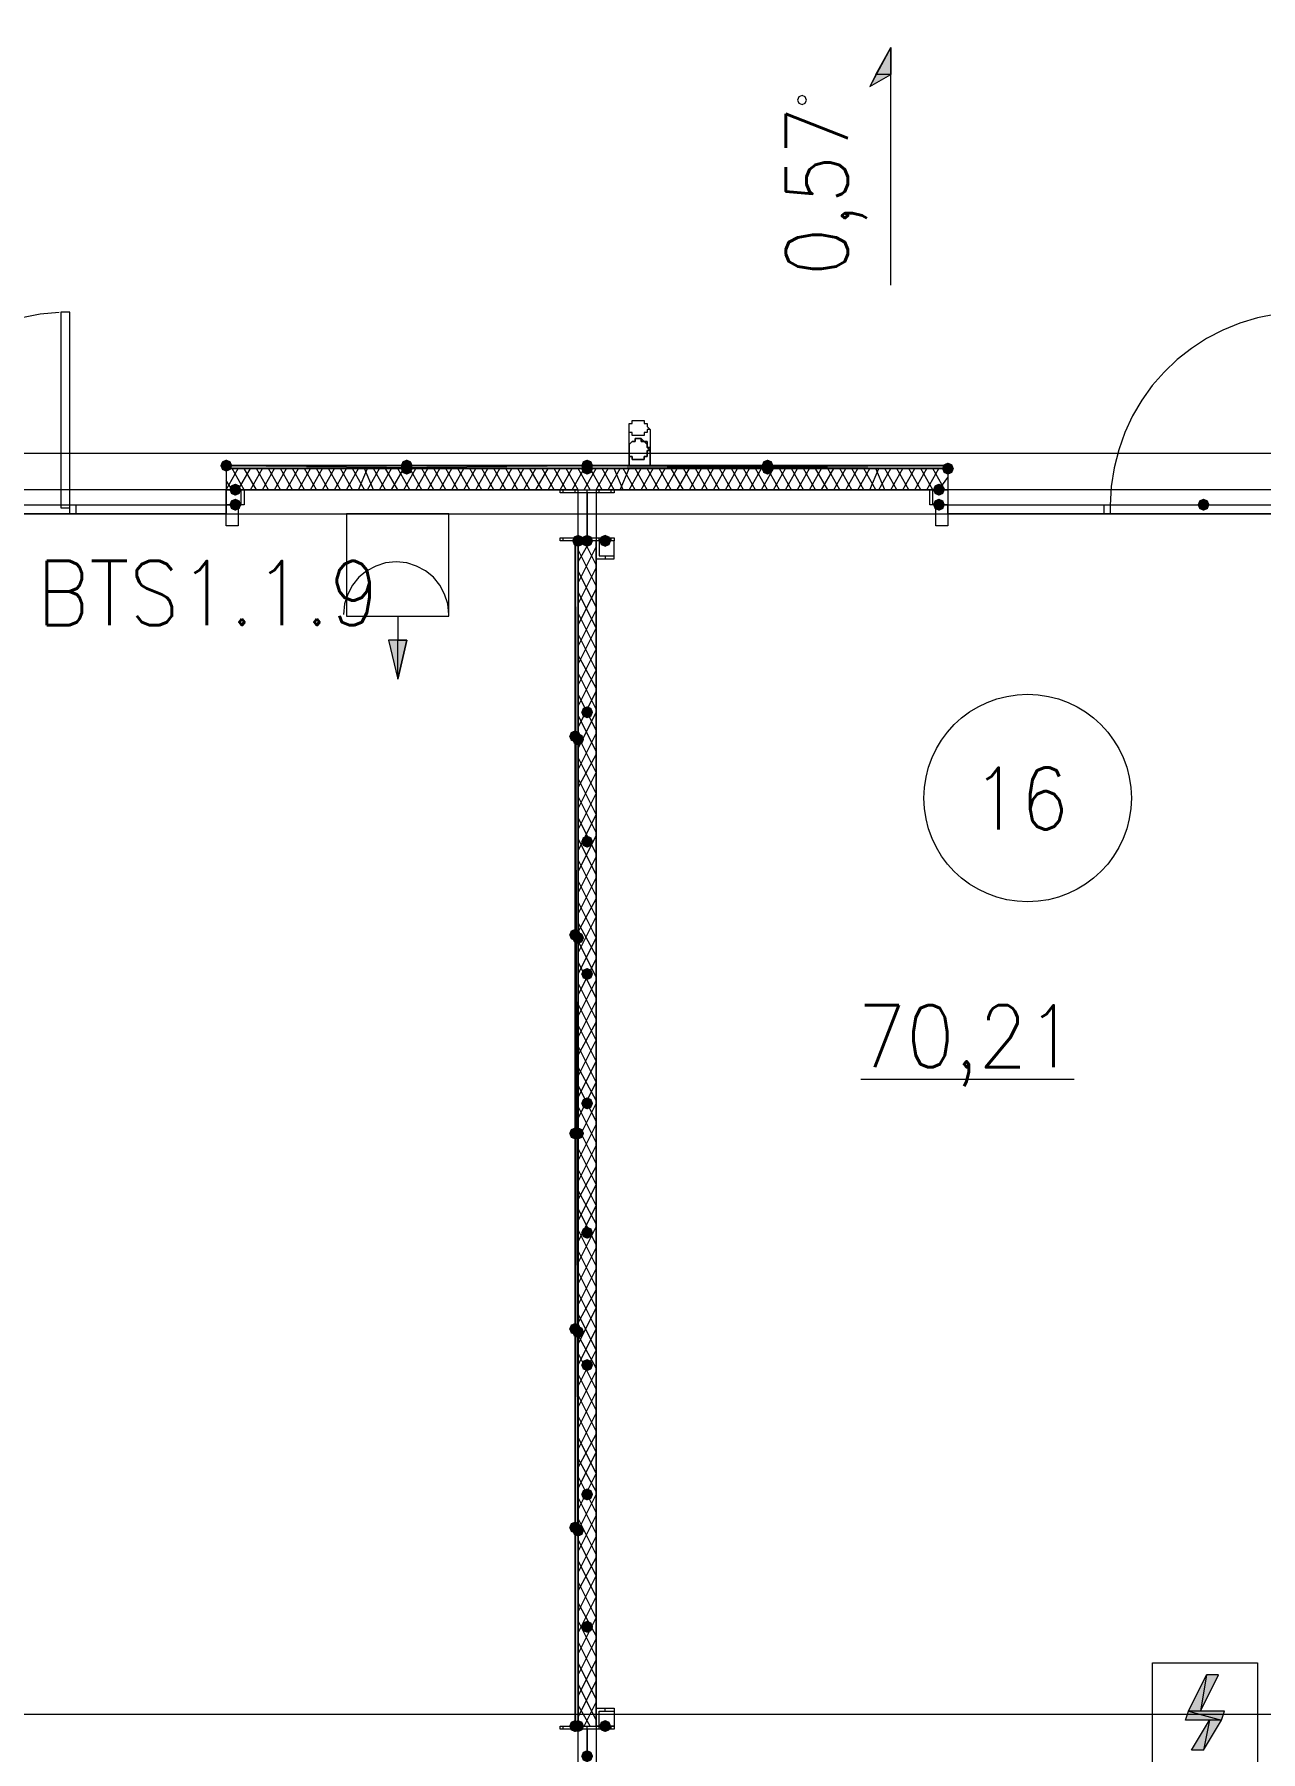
# Model space of a CAD drawing. Header units: millimetres. Extents: x 0 to 420, y 0 to 297.
# Drawn here: x 262.13 to 279.4, y 204.45 to 228.62 of the extents above; entities that cross this region are included whole.
import ezdxf

# ---------------------------------------------------------------- set-up
doc = ezdxf.new("R2010")
doc.units = ezdxf.units.MM
doc.styles.get("Standard").update_dxf_attribs({"font": 'STANDARD'})

msp = doc.modelspace()

# ---------------------------------------------------------------- hatches: boundary and pattern name
h = msp.add_hatch(color=7)
h.paths.add_polyline_path([(274.193, 228.430667), (274.193, 228.049667), (273.981333, 228.049667)], flags=0)
h.paths.add_polyline_path([(274.193, 228.049667), (273.981333, 228.049667), (273.896667, 227.880333)], flags=0)
for color, points in [(254, [(264.922, 222.546333), (264.897129, 222.486537), (264.837333, 222.461667), (264.777537, 222.486537), (264.752667, 222.546333), (264.777537, 222.606129), (264.837333, 222.631), (264.897129, 222.606129)]), (254, [(267.462, 222.546333), (267.437129, 222.486537), (267.377333, 222.461667), (267.317537, 222.486537), (267.292667, 222.546333), (267.317537, 222.606129), (267.377333, 222.631), (267.437129, 222.606129)]), (254, [(267.462, 222.504), (267.437129, 222.444204), (267.377333, 222.419333), (267.317537, 222.444204), (267.292667, 222.504), (267.317537, 222.563796), (267.377333, 222.588667), (267.437129, 222.563796)]), (254, [(270.002, 222.546333), (269.977129, 222.486537), (269.917333, 222.461667), (269.857538, 222.486537), (269.832667, 222.546333), (269.857537, 222.606129), (269.917333, 222.631), (269.977129, 222.606129)]), (254, [(270.002, 222.546333), (269.977129, 222.486537), (269.917333, 222.461667), (269.857538, 222.486537), (269.832667, 222.546333), (269.857537, 222.606129), (269.917333, 222.631), (269.977129, 222.606129)]), (254, [(270.002, 222.504), (269.977129, 222.444204), (269.917333, 222.419333), (269.857538, 222.444204), (269.832667, 222.504), (269.857537, 222.563796), (269.917333, 222.588667), (269.977129, 222.563796)]), (254, [(270.002, 222.504), (269.977129, 222.444204), (269.917333, 222.419333), (269.857538, 222.444204), (269.832667, 222.504), (269.857537, 222.563796), (269.917333, 222.588667), (269.977129, 222.563796)]), (254, [(272.542, 222.546333), (272.517129, 222.486537), (272.457333, 222.461667), (272.397538, 222.486537), (272.372667, 222.546333), (272.397537, 222.606129), (272.457333, 222.631), (272.517129, 222.606129)]), (254, [(272.542, 222.504), (272.517129, 222.444204), (272.457333, 222.419333), (272.397538, 222.444204), (272.372667, 222.504), (272.397537, 222.563796), (272.457333, 222.588667), (272.517129, 222.563796)]), (254, [(275.082, 222.504), (275.057129, 222.444204), (274.997333, 222.419333), (274.937537, 222.444204), (274.912667, 222.504), (274.937537, 222.563796), (274.997333, 222.588667), (275.057129, 222.563796)]), (7, [(265.049, 222.207667), (265.024129, 222.147871), (264.964333, 222.123), (264.904538, 222.147871), (264.879667, 222.207667), (264.904537, 222.267462), (264.964333, 222.292333), (265.024129, 222.267463)]), (7, [(274.955, 222.207667), (274.930129, 222.147871), (274.870333, 222.123), (274.810538, 222.147871), (274.785667, 222.207667), (274.810537, 222.267462), (274.870333, 222.292333), (274.930129, 222.267463)]), (7, [(265.049, 221.996), (265.024129, 221.936204), (264.964333, 221.911333), (264.904538, 221.936204), (264.879667, 221.996), (264.904537, 222.055796), (264.964333, 222.080667), (265.024129, 222.055796)]), (7, [(274.955, 221.996), (274.930129, 221.936204), (274.870333, 221.911333), (274.810538, 221.936204), (274.785667, 221.996), (274.810537, 222.055796), (274.870333, 222.080667), (274.930129, 222.055796)]), (7, [(278.680333, 221.996), (278.655463, 221.936204), (278.595667, 221.911333), (278.535871, 221.936204), (278.511, 221.996), (278.535871, 222.055796), (278.595667, 222.080667), (278.655462, 222.055796)]), (7, [(278.680333, 221.996), (278.655463, 221.936204), (278.595667, 221.911333), (278.535871, 221.936204), (278.511, 221.996), (278.535871, 222.055796), (278.595667, 222.080667), (278.655462, 222.055796)]), (7, [(269.875, 221.488), (269.850129, 221.428204), (269.790333, 221.403333), (269.730537, 221.428204), (269.705667, 221.488), (269.730537, 221.547796), (269.790333, 221.572667), (269.850129, 221.547796)]), (254, [(269.875, 221.488), (269.850129, 221.428204), (269.790333, 221.403333), (269.730537, 221.428204), (269.705667, 221.488), (269.730537, 221.547796), (269.790333, 221.572667), (269.850129, 221.547796)]), (7, [(270.002, 221.488), (269.977129, 221.428204), (269.917333, 221.403333), (269.857538, 221.428204), (269.832667, 221.488), (269.857537, 221.547796), (269.917333, 221.572667), (269.977129, 221.547796)]), (7, [(270.256, 221.488), (270.231129, 221.428204), (270.171333, 221.403333), (270.111538, 221.428204), (270.086667, 221.488), (270.111537, 221.547796), (270.171333, 221.572667), (270.231129, 221.547796)]), (7, [(270.002, 219.075), (269.977129, 219.015204), (269.917333, 218.990333), (269.857538, 219.015204), (269.832667, 219.075), (269.857537, 219.134796), (269.917333, 219.159667), (269.977129, 219.134796)]), (254, [(269.832667, 218.736333), (269.807796, 218.676537), (269.748, 218.651667), (269.688204, 218.676537), (269.663333, 218.736333), (269.688204, 218.796129), (269.748, 218.821), (269.807796, 218.796129)]), (254, [(269.875, 218.694), (269.850129, 218.634204), (269.790333, 218.609333), (269.730537, 218.634204), (269.705667, 218.694), (269.730537, 218.753796), (269.790333, 218.778667), (269.850129, 218.753796)]), (7, [(270.002, 217.254667), (269.977129, 217.194871), (269.917333, 217.17), (269.857538, 217.194871), (269.832667, 217.254667), (269.857537, 217.314462), (269.917333, 217.339333), (269.977129, 217.314463)]), (254, [(269.832667, 215.942333), (269.807796, 215.882537), (269.748, 215.857667), (269.688204, 215.882537), (269.663333, 215.942333), (269.688204, 216.002129), (269.748, 216.027), (269.807796, 216.002129)]), (254, [(269.875, 215.9), (269.850129, 215.840204), (269.790333, 215.815333), (269.730537, 215.840204), (269.705667, 215.9), (269.730537, 215.959796), (269.790333, 215.984667), (269.850129, 215.959796)]), (7, [(270.002, 215.392), (269.977129, 215.332204), (269.917333, 215.307333), (269.857538, 215.332204), (269.832667, 215.392), (269.857537, 215.451796), (269.917333, 215.476667), (269.977129, 215.451796)]), (7, [(270.002, 213.571667), (269.977129, 213.511871), (269.917333, 213.487), (269.857538, 213.511871), (269.832667, 213.571667), (269.857537, 213.631462), (269.917333, 213.656333), (269.977129, 213.631463)]), (254, [(269.832667, 213.148333), (269.807796, 213.088537), (269.748, 213.063667), (269.688204, 213.088537), (269.663333, 213.148333), (269.688204, 213.208129), (269.748, 213.233), (269.807796, 213.208129)]), (254, [(269.875, 213.148333), (269.850129, 213.088537), (269.790333, 213.063667), (269.730537, 213.088537), (269.705667, 213.148333), (269.730537, 213.208129), (269.790333, 213.233), (269.850129, 213.208129)]), (7, [(270.002, 211.751333), (269.977129, 211.691537), (269.917333, 211.666667), (269.857538, 211.691537), (269.832667, 211.751333), (269.857537, 211.811129), (269.917333, 211.836), (269.977129, 211.811129)]), (254, [(269.832667, 210.396667), (269.807796, 210.336871), (269.748, 210.312), (269.688204, 210.336871), (269.663333, 210.396667), (269.688204, 210.456462), (269.748, 210.481333), (269.807796, 210.456463)]), (254, [(269.875, 210.354333), (269.850129, 210.294537), (269.790333, 210.269667), (269.730537, 210.294537), (269.705667, 210.354333), (269.730537, 210.414129), (269.790333, 210.439), (269.850129, 210.414129)]), (7, [(270.002, 209.888667), (269.977129, 209.828871), (269.917333, 209.804), (269.857538, 209.828871), (269.832667, 209.888667), (269.857537, 209.948462), (269.917333, 209.973333), (269.977129, 209.948463)]), (7, [(270.002, 208.068333), (269.977129, 208.008537), (269.917333, 207.983667), (269.857538, 208.008537), (269.832667, 208.068333), (269.857537, 208.128129), (269.917333, 208.153), (269.977129, 208.128129)]), (254, [(269.832667, 207.602667), (269.807796, 207.542871), (269.748, 207.518), (269.688204, 207.542871), (269.663333, 207.602667), (269.688204, 207.662462), (269.748, 207.687333), (269.807796, 207.662463)]), (254, [(269.875, 207.560333), (269.850129, 207.500537), (269.790333, 207.475667), (269.730537, 207.500537), (269.705667, 207.560333), (269.730537, 207.620129), (269.790333, 207.645), (269.850129, 207.620129)]), (7, [(270.002, 206.205667), (269.977129, 206.145871), (269.917333, 206.121), (269.857538, 206.145871), (269.832667, 206.205667), (269.857537, 206.265462), (269.917333, 206.290333), (269.977129, 206.265463)]), (254, [(269.832667, 204.808667), (269.807796, 204.748871), (269.748, 204.724), (269.688204, 204.748871), (269.663333, 204.808667), (269.688204, 204.868462), (269.748, 204.893333), (269.807796, 204.868463)]), (254, [(269.832667, 204.808667), (269.807796, 204.748871), (269.748, 204.724), (269.688204, 204.748871), (269.663333, 204.808667), (269.688204, 204.868462), (269.748, 204.893333), (269.807796, 204.868463)]), (7, [(269.875, 204.808667), (269.850129, 204.748871), (269.790333, 204.724), (269.730537, 204.748871), (269.705667, 204.808667), (269.730537, 204.868462), (269.790333, 204.893333), (269.850129, 204.868463)]), (7, [(270.256, 204.808667), (270.231129, 204.748871), (270.171333, 204.724), (270.111538, 204.748871), (270.086667, 204.808667), (270.111537, 204.868462), (270.171333, 204.893333), (270.231129, 204.868463)]), (7, [(270.002, 204.385333), (269.977129, 204.325537), (269.917333, 204.300667), (269.857538, 204.325537), (269.832667, 204.385333), (269.857537, 204.445129), (269.917333, 204.47), (269.977129, 204.445129)])]:
    msp.add_hatch(color=color).paths.add_polyline_path(points, flags=0)
h = msp.add_hatch(color=7)
h.paths.add_polyline_path([(269.917333, 222.546333), (264.837333, 222.546333), (269.917333, 222.504)], flags=0)
h.paths.add_polyline_path([(264.837333, 222.546333), (269.917333, 222.504), (264.837333, 222.504)], flags=0)
h = msp.add_hatch(color=7)
h.paths.add_polyline_path([(274.997333, 222.546333), (269.917333, 222.546333), (274.997333, 222.504)], flags=0)
h.paths.add_polyline_path([(269.917333, 222.546333), (274.997333, 222.504), (269.917333, 222.504)], flags=0)
h = msp.add_hatch(color=7)
h.paths.add_polyline_path([(269.790333, 221.488), (269.748, 221.488), (269.790333, 204.808667)], flags=0)
h.paths.add_polyline_path([(269.748, 221.488), (269.790333, 204.808667), (269.748, 204.808667)], flags=0)
h = msp.add_hatch(color=6)
h.paths.add_polyline_path([(267.377333, 220.091), (267.250333, 219.540667), (267.250333, 220.091)], flags=0)
h.paths.add_polyline_path([(267.250333, 219.540667), (267.250333, 220.091), (267.123333, 220.091)], flags=0)
h = msp.add_hatch(color=1)
h.paths.add_polyline_path([(278.807334, 205.528333), (278.638001, 205.528333), (278.553334, 205.020333)], flags=0)
h.paths.add_polyline_path([(278.638001, 205.528333), (278.553334, 205.020333), (278.384001, 205.020333)], flags=0)
h = msp.add_hatch(color=1)
h.paths.add_polyline_path([(278.892001, 205.020333), (278.384001, 205.020333), (278.849667, 204.893333)], flags=0)
h.paths.add_polyline_path([(278.384001, 205.020333), (278.849667, 204.893333), (278.341667, 204.893333)], flags=0)
h = msp.add_hatch(color=1)
h.paths.add_polyline_path([(278.849667, 204.893333), (278.680334, 204.893333), (278.595667, 204.469999)], flags=0)
h.paths.add_polyline_path([(278.680334, 204.893333), (278.595667, 204.469999), (278.426334, 204.469999)], flags=0)

# ---------------------------------------------------------------- linework, layer by layer
at = {"color": 7, "lineweight": 0}
for points in [[(113.03, 231.351667), (374.65, 231.351667), (374.65, 222.715667), (113.03, 222.715667)], [(274.193, 228.430667), (274.193, 228.049667), (273.981333, 228.049667)], [(274.193, 228.049667), (273.981333, 228.049667), (273.896667, 227.880333)], [(273.007667, 227.689833), (272.989061, 227.734728), (272.944167, 227.753333), (272.899272, 227.734728), (272.880667, 227.689833), (272.899272, 227.644939), (272.944167, 227.626333), (272.989061, 227.644939)], [(262.636, 224.705333), (262.509, 224.705333), (262.509, 221.953667), (262.636, 221.953667)], [(270.51, 223.054333), (270.51, 223.096667), (270.51, 223.139), (270.552333, 223.139), (270.552333, 223.181333), (270.594667, 223.181333), (270.637, 223.181333), (270.679333, 223.181333), (270.721667, 223.181333), (270.721667, 223.139), (270.764, 223.139), (270.764, 223.096667), (270.806333, 223.054333), (270.764, 223.054333), (270.764, 223.012), (270.721667, 223.012), (270.721667, 222.969667), (270.679333, 222.969667), (270.637, 222.969667), (270.594667, 222.969667), (270.552333, 222.969667), (270.552333, 223.012), (270.51, 223.012)], [(270.383, 222.546333), (270.51, 222.546333), (270.51, 222.758), (270.51, 222.800333), (270.51, 222.842667), (270.552333, 222.885), (270.594667, 222.885), (270.594667, 222.927333), (270.637, 222.927333), (270.679333, 222.927333), (270.721667, 222.885), (270.764, 222.885), (270.764, 222.842667), (270.764, 222.800333), (270.806333, 222.800333), (270.806333, 222.758), (270.806333, 222.546333), (270.891, 222.546333), (270.806333, 222.546333), (270.806333, 222.758), (270.806333, 222.800333), (270.764, 222.800333), (270.764, 222.842667), (270.721667, 222.885), (270.679333, 222.885), (270.679333, 222.927333), (270.637, 222.927333), (270.594667, 222.927333), (270.594667, 222.885), (270.552333, 222.885), (270.51, 222.842667), (270.51, 222.800333), (270.51, 222.758), (270.51, 222.546333), (270.383, 222.546333), (270.51, 222.546333), (270.51, 222.758), (270.51, 222.800333), (270.51, 222.842667), (270.552333, 222.885), (270.594667, 222.885), (270.594667, 222.927333), (270.637, 222.927333), (270.679333, 222.927333), (270.721667, 222.885), (270.764, 222.885), (270.764, 222.842667), (270.764, 222.800333), (270.806333, 222.800333), (270.806333, 222.758), (270.806333, 222.546333), (270.891, 222.546333), (270.806333, 222.546333), (270.806333, 222.758), (270.806333, 222.800333), (270.764, 222.800333), (270.764, 222.842667), (270.721667, 222.885), (270.679333, 222.885), (270.679333, 222.927333), (270.637, 222.927333), (270.594667, 222.927333), (270.594667, 222.885), (270.552333, 222.885), (270.51, 222.842667), (270.51, 222.800333), (270.51, 222.758), (270.51, 222.546333), (270.383, 222.546333), (270.51, 222.546333), (270.51, 222.758), (270.51, 222.800333), (270.51, 222.842667), (270.552333, 222.885), (270.594667, 222.885), (270.594667, 222.927333), (270.637, 222.927333), (270.679333, 222.927333), (270.679333, 222.885), (270.721667, 222.885), (270.764, 222.842667), (270.764, 222.800333), (270.806333, 222.800333), (270.806333, 222.758), (270.806333, 222.546333), (270.891, 222.546333), (270.806333, 222.546333), (270.806333, 222.758), (270.806333, 222.800333), (270.764, 222.800333), (270.764, 222.842667), (270.764, 222.885), (270.721667, 222.885), (270.679333, 222.927333), (270.637, 222.927333), (270.594667, 222.927333), (270.594667, 222.885), (270.552333, 222.885), (270.51, 222.842667), (270.51, 222.800333), (270.51, 222.758), (270.51, 222.546333)], [(270.51, 222.758), (270.51, 222.715667), (270.51, 222.673333), (270.552333, 222.673333), (270.552333, 222.631), (270.594667, 222.631), (270.637, 222.631), (270.679333, 222.631), (270.721667, 222.631), (270.721667, 222.673333), (270.764, 222.673333), (270.764, 222.715667), (270.764, 222.758), (270.806333, 222.758), (270.764, 222.800333), (270.764, 222.842667), (270.721667, 222.885), (270.679333, 222.885), (270.679333, 222.927333), (270.637, 222.927333), (270.594667, 222.927333), (270.594667, 222.885), (270.552333, 222.885), (270.51, 222.842667), (270.51, 222.800333), (270.51, 222.758), (270.51, 222.800333), (270.51, 222.842667), (270.552333, 222.885), (270.594667, 222.885), (270.594667, 222.927333), (270.637, 222.927333), (270.679333, 222.927333), (270.679333, 222.885), (270.721667, 222.885), (270.764, 222.842667), (270.764, 222.800333), (270.806333, 222.758), (270.764, 222.758), (270.764, 222.715667), (270.764, 222.673333), (270.721667, 222.673333), (270.721667, 222.631), (270.679333, 222.631), (270.637, 222.631), (270.594667, 222.631), (270.552333, 222.631), (270.552333, 222.673333), (270.51, 222.673333), (270.51, 222.715667)], [(270.806333, 222.758), (270.764, 222.758), (270.764, 222.715667), (270.764, 222.673333), (270.721667, 222.673333), (270.721667, 222.631), (270.679333, 222.631), (270.637, 222.631), (270.594667, 222.631), (270.552333, 222.631), (270.552333, 222.673333), (270.51, 222.673333), (270.51, 222.715667), (270.51, 222.758), (270.51, 222.800333), (270.51, 222.842667), (270.552333, 222.885), (270.594667, 222.885), (270.594667, 222.927333), (270.637, 222.927333), (270.679333, 222.927333), (270.679333, 222.885), (270.721667, 222.885), (270.764, 222.842667), (270.764, 222.800333)], [(100.922667, 105.029), (386.715, 105.029), (386.715, 222.715667), (100.922667, 222.715667)], [(269.917333, 222.546333), (264.837333, 222.546333), (269.917333, 222.504)], [(264.837333, 222.546333), (269.917333, 222.504), (264.837333, 222.504)], [(264.837333, 222.504), (269.917333, 222.504), (269.917333, 222.546333), (264.837333, 222.546333)], [(264.837333, 222.504), (269.917333, 222.504), (269.917333, 222.546333), (264.837333, 222.546333)], [(274.997333, 222.546333), (269.917333, 222.546333), (274.997333, 222.504)], [(269.917333, 222.546333), (274.997333, 222.504), (269.917333, 222.504)], [(274.997333, 222.546333), (269.917333, 222.546333), (269.917333, 222.504), (274.997333, 222.504)], [(274.997333, 222.546333), (269.917333, 222.546333), (269.917333, 222.504), (274.997333, 222.504)], [(269.790333, 222.207667), (252.687667, 222.207667), (252.687667, 187.706), (269.790333, 187.706)], [(265.091333, 221.996), (264.837333, 221.996), (264.837333, 222.207667), (265.091333, 222.207667)], [(265.049, 221.996), (265.049, 222.207667), (264.837333, 222.207667), (264.837333, 221.996)], [(270.298333, 221.488), (269.536333, 221.488), (269.536333, 221.530333), (269.917333, 221.530333), (269.917333, 222.165333), (269.536333, 222.165333), (269.536333, 222.207667), (270.298333, 222.207667), (270.298333, 222.165333), (269.917333, 222.165333), (269.917333, 221.530333), (270.298333, 221.530333)], [(287.147, 187.706), (287.147, 222.207667), (270.044333, 222.207667), (270.044333, 187.706)], [(274.997333, 221.996), (274.785667, 221.996), (274.785667, 222.207667), (274.997333, 222.207667), (274.997333, 221.996), (274.743333, 221.996), (274.743333, 222.207667), (274.997333, 222.207667)], [(257.598333, 221.996), (264.837333, 221.996), (264.837333, 221.869), (257.598333, 221.869)], [(262.636, 221.996), (262.720667, 221.996), (262.720667, 221.869), (262.636, 221.869)], [(264.837333, 221.699667), (264.837333, 221.996), (265.006667, 221.996), (265.006667, 221.699667)], [(274.828, 221.699667), (274.828, 221.996), (274.997333, 221.996), (274.997333, 221.699667)], [(274.997333, 221.996), (282.236333, 221.996), (282.236333, 221.869), (274.997333, 221.869)], [(277.198667, 221.996), (277.283333, 221.996), (277.283333, 221.869), (277.198667, 221.869)], [(269.790333, 221.488), (269.748, 221.488), (269.790333, 204.808667)], [(269.748, 221.488), (269.790333, 204.808667), (269.748, 204.808667)], [(269.748, 221.488), (269.748, 204.808667), (269.790333, 204.808667), (269.790333, 221.488)], [(269.748, 221.488), (269.748, 204.808667), (269.790333, 204.808667), (269.790333, 221.488)], [(270.044333, 204.808667), (270.044333, 221.488), (269.790333, 221.488), (269.790333, 204.808667)], [(270.298333, 221.488), (270.086667, 221.488), (270.086667, 221.276333), (270.298333, 221.276333), (270.298333, 221.488), (270.044333, 221.488), (270.044333, 221.234), (270.298333, 221.234)], [(270.298333, 204.808667), (270.086667, 204.808667), (270.086667, 205.020333), (270.298333, 205.020333), (270.298333, 204.808667), (270.044333, 204.808667), (270.044333, 205.062667), (270.298333, 205.062667)], [(270.298333, 204.089), (269.536333, 204.089), (269.536333, 204.131333), (269.917333, 204.131333), (269.917333, 204.766333), (269.536333, 204.766333), (269.536333, 204.808667), (270.298333, 204.808667), (270.298333, 204.766333), (269.917333, 204.766333), (269.917333, 204.131333), (270.298333, 204.131333)]]:
    msp.add_lwpolyline(points, close=True, dxfattribs=at)
for points in [[(274.193, 225.086333), (274.193, 228.430667), (273.896667, 227.880333), (274.193, 228.049667)], [(262.486343, 224.702311), (262.217817, 224.676496), (261.957736, 224.625552), (261.707316, 224.550749), (261.467773, 224.453358), (261.240325, 224.334647), (261.026185, 224.195889), (260.826572, 224.038352), (260.6427, 223.863306), (260.475786, 223.672023), (260.327047, 223.465771), (260.197697, 223.245822), (260.088954, 223.013445), (260.002034, 222.76991), (259.938151, 222.516488), (259.898524, 222.254448), (259.884367, 221.985061)], [(279.885343, 224.702311), (279.616817, 224.676496), (279.356736, 224.625552), (279.106316, 224.550749), (278.866773, 224.453358), (278.639325, 224.334647), (278.425185, 224.195889), (278.225572, 224.038352), (278.0417, 223.863306), (277.874786, 223.672023), (277.726047, 223.465771), (277.596697, 223.245822), (277.487954, 223.013445), (277.401034, 222.76991), (277.337151, 222.516488), (277.297524, 222.254448), (277.283367, 221.985061)], [(270.51, 222.758), (270.51, 223.054333)], [(270.806333, 223.054333), (270.806333, 222.758)], [(264.837333, 222.504), (269.917333, 222.504), (264.837333, 222.504), (269.917333, 222.546333)], [(264.837333, 222.207667), (265.006667, 222.504)], [(264.837333, 222.504), (264.837333, 222.207667)], [(264.837333, 222.504), (264.837333, 222.207667)], [(274.997333, 222.504), (264.837333, 222.504)], [(264.922, 222.207667), (264.837333, 222.334667)], [(265.091333, 222.207667), (264.922, 222.504)], [(265.006667, 222.207667), (265.176, 222.504)], [(265.260667, 222.207667), (265.091333, 222.504)], [(265.176, 222.207667), (265.345333, 222.504)], [(265.43, 222.207667), (265.260667, 222.504)], [(265.345333, 222.207667), (265.514667, 222.504)], [(265.599333, 222.207667), (265.43, 222.504)], [(265.514667, 222.207667), (265.684, 222.504)], [(265.768667, 222.207667), (265.599333, 222.504)], [(265.684, 222.207667), (265.853333, 222.504)], [(265.938, 222.207667), (265.768667, 222.504)], [(265.853333, 222.207667), (266.022667, 222.504)], [(266.107333, 222.207667), (265.938, 222.504)], [(266.022667, 222.207667), (266.192, 222.504)], [(266.276667, 222.207667), (266.107333, 222.504)], [(266.192, 222.207667), (266.361333, 222.504)], [(266.446, 222.207667), (266.276667, 222.504)], [(266.361333, 222.207667), (266.530667, 222.504)], [(266.615333, 222.207667), (266.446, 222.504)], [(266.530667, 222.207667), (266.7, 222.504)], [(266.784667, 222.207667), (266.615333, 222.504)], [(266.7, 222.207667), (266.827, 222.504)], [(266.911667, 222.207667), (266.784667, 222.504)], [(266.827, 222.207667), (266.996333, 222.504)], [(267.081, 222.207667), (266.911667, 222.504)], [(266.996333, 222.207667), (267.165667, 222.504)], [(267.250333, 222.207667), (267.081, 222.504)], [(267.165667, 222.207667), (267.335, 222.504)], [(267.419667, 222.207667), (267.250333, 222.504)], [(267.335, 222.207667), (267.504333, 222.504)], [(267.589, 222.207667), (267.419667, 222.504)], [(267.504333, 222.207667), (267.673667, 222.504)], [(267.758333, 222.207667), (267.589, 222.504)], [(267.673667, 222.207667), (267.843, 222.504)], [(267.927667, 222.207667), (267.758333, 222.504)], [(267.843, 222.207667), (268.012333, 222.504)], [(268.097, 222.207667), (267.927667, 222.504)], [(268.012333, 222.207667), (268.181667, 222.504)], [(268.266333, 222.207667), (268.097, 222.504)], [(268.181667, 222.207667), (268.351, 222.504)], [(268.435667, 222.207667), (268.266333, 222.504)], [(268.351, 222.207667), (268.520333, 222.504)], [(268.605, 222.207667), (268.435667, 222.504)], [(268.520333, 222.207667), (268.689667, 222.504)], [(268.774333, 222.207667), (268.605, 222.504)], [(268.689667, 222.207667), (268.859, 222.504)], [(268.943667, 222.207667), (268.774333, 222.504)], [(268.859, 222.207667), (269.028333, 222.504)], [(269.113, 222.207667), (268.943667, 222.504)], [(269.028333, 222.207667), (269.197667, 222.504)], [(269.282333, 222.207667), (269.113, 222.504)], [(269.197667, 222.207667), (269.367, 222.504)], [(269.451667, 222.207667), (269.282333, 222.504)], [(269.367, 222.207667), (269.536333, 222.504)], [(269.621, 222.207667), (269.451667, 222.504)], [(269.536333, 222.207667), (269.705667, 222.504)], [(269.790333, 222.207667), (269.621, 222.504)], [(269.705667, 222.207667), (269.875, 222.504)], [(269.959667, 222.207667), (269.790333, 222.504)], [(269.875, 222.207667), (270.044333, 222.504)], [(269.917333, 222.546333), (274.997333, 222.546333), (269.917333, 222.504), (274.997333, 222.504)], [(270.129, 222.207667), (269.959667, 222.504)], [(270.044333, 222.207667), (270.213667, 222.504)], [(270.298333, 222.207667), (270.129, 222.504)], [(270.213667, 222.207667), (270.383, 222.504)], [(270.425333, 222.207667), (270.298333, 222.504)], [(270.383, 222.207667), (270.51, 222.504)], [(270.594667, 222.207667), (270.425333, 222.504)], [(270.51, 222.207667), (270.679333, 222.504)], [(270.764, 222.207667), (270.594667, 222.504)], [(270.679333, 222.207667), (270.848667, 222.504)], [(270.933333, 222.207667), (270.764, 222.504)], [(270.848667, 222.207667), (271.018, 222.504)], [(271.102667, 222.207667), (270.933333, 222.504)], [(271.018, 222.207667), (271.187333, 222.504)], [(271.272, 222.207667), (271.102667, 222.504)], [(271.187333, 222.207667), (271.356667, 222.504)], [(271.441333, 222.207667), (271.272, 222.504)], [(271.356667, 222.207667), (271.526, 222.504)], [(271.610667, 222.207667), (271.441333, 222.504)], [(271.526, 222.207667), (271.695333, 222.504)], [(271.78, 222.207667), (271.610667, 222.504)], [(271.695333, 222.207667), (271.864667, 222.504)], [(271.949333, 222.207667), (271.78, 222.504)], [(271.864667, 222.207667), (272.034, 222.504)], [(272.118667, 222.207667), (271.949333, 222.504)], [(272.034, 222.207667), (272.203333, 222.504)], [(272.288, 222.207667), (272.118667, 222.504)], [(272.203333, 222.207667), (272.372667, 222.504)], [(272.457333, 222.207667), (272.288, 222.504)], [(272.372667, 222.207667), (272.542, 222.504)], [(272.626667, 222.207667), (272.457333, 222.504)], [(272.542, 222.207667), (272.711333, 222.504)], [(272.796, 222.207667), (272.626667, 222.504)], [(272.711333, 222.207667), (272.880667, 222.504)], [(272.965333, 222.207667), (272.796, 222.504)], [(272.880667, 222.207667), (273.05, 222.504)], [(273.134667, 222.207667), (272.965333, 222.504)], [(273.05, 222.207667), (273.219333, 222.504)], [(273.304, 222.207667), (273.134667, 222.504)], [(273.219333, 222.207667), (273.388667, 222.504)], [(273.473333, 222.207667), (273.304, 222.504)], [(273.388667, 222.207667), (273.558, 222.504)], [(273.642667, 222.207667), (273.473333, 222.504)], [(273.558, 222.207667), (273.727333, 222.504)], [(273.812, 222.207667), (273.642667, 222.504)], [(273.727333, 222.207667), (273.896667, 222.504)], [(273.981333, 222.207667), (273.812, 222.504)], [(273.896667, 222.207667), (274.023667, 222.504)], [(274.108333, 222.207667), (273.981333, 222.504)], [(274.023667, 222.207667), (274.193, 222.504)], [(274.277667, 222.207667), (274.108333, 222.504)], [(274.193, 222.207667), (274.362333, 222.504)], [(274.447, 222.207667), (274.277667, 222.504)], [(274.362333, 222.207667), (274.531667, 222.504)], [(274.616333, 222.207667), (274.447, 222.504)], [(274.531667, 222.207667), (274.701, 222.504)], [(274.785667, 222.207667), (274.616333, 222.504)], [(274.701, 222.207667), (274.870333, 222.504)], [(274.955, 222.207667), (274.785667, 222.504)], [(274.870333, 222.207667), (274.997333, 222.377)], [(274.997333, 222.461667), (274.955, 222.504)], [(274.997333, 222.504), (274.997333, 222.207667)], [(274.997333, 222.504), (274.997333, 222.207667)], [(264.837333, 222.080667), (264.837333, 222.207667), (261.239, 222.207667)], [(265.006667, 222.207667), (274.828, 222.207667)], [(269.578667, 222.165333), (269.578667, 222.207667)], [(269.748, 222.165333), (269.748, 222.207667)], [(269.917333, 221.488), (269.917333, 222.207667)], [(270.086667, 222.165333), (270.086667, 222.207667)], [(270.256, 222.165333), (270.256, 222.207667)], [(278.595667, 222.207667), (274.997333, 222.207667), (274.997333, 222.080667)], [(282.236333, 222.080667), (282.236333, 222.207667), (278.595667, 222.207667)], [(261.239, 221.996), (264.837333, 221.996), (264.837333, 222.080667)], [(274.997333, 222.080667), (274.997333, 221.996), (278.595667, 221.996)], [(278.595667, 221.996), (282.236333, 221.996), (282.236333, 222.080667)], [(269.578667, 221.488), (269.578667, 221.530333)], [(269.748, 221.488), (269.748, 221.530333)], [(269.748, 221.488), (269.748, 204.808667), (269.748, 221.488), (269.790333, 204.808667)], [(269.790333, 221.191667), (269.959667, 221.488)], [(269.790333, 220.895333), (270.044333, 221.403333)], [(270.044333, 221.149333), (269.875, 221.488)], [(270.044333, 221.403333), (270.044333, 221.488)], [(270.086667, 221.488), (270.086667, 221.530333)], [(270.256, 221.488), (270.256, 221.530333)], [(270.044333, 220.853), (269.790333, 221.361)], [(270.171333, 221.276333), (270.171333, 221.234)], [(269.790333, 220.599), (270.044333, 221.107)], [(270.044333, 220.556667), (269.790333, 221.064667)], [(269.790333, 220.302667), (270.044333, 220.810667)], [(270.044333, 220.260333), (269.790333, 220.768333)], [(269.790333, 220.006333), (270.044333, 220.514333)], [(270.044333, 219.964), (269.790333, 220.472)], [(269.790333, 219.752333), (270.044333, 220.260333)], [(270.044333, 219.667667), (269.790333, 220.175667)], [(269.790333, 219.456), (270.044333, 219.964)], [(270.044333, 219.413667), (269.790333, 219.879333)], [(269.790333, 219.159667), (270.044333, 219.667667)], [(270.044333, 219.117333), (269.790333, 219.625333)], [(269.790333, 218.863333), (270.044333, 219.371333)], [(270.044333, 218.821), (269.790333, 219.329)], [(269.790333, 218.567), (270.044333, 219.075)], [(270.044333, 218.524667), (269.790333, 219.032667)], [(269.790333, 218.270667), (270.044333, 218.778667)], [(270.044333, 218.228333), (269.790333, 218.736333)], [(269.790333, 218.016667), (270.044333, 218.482333)], [(270.044333, 217.932), (269.790333, 218.44)], [(269.790333, 217.720333), (270.044333, 218.228333)], [(270.044333, 217.635667), (269.790333, 218.143667)], [(269.790333, 217.424), (270.044333, 217.932)], [(270.044333, 217.381667), (269.790333, 217.889667)], [(269.790333, 217.127667), (270.044333, 217.635667)], [(270.044333, 217.085333), (269.790333, 217.593333)], [(269.790333, 216.831333), (270.044333, 217.339333)], [(270.044333, 216.789), (269.790333, 217.297)], [(269.790333, 216.535), (270.044333, 217.043)], [(270.044333, 216.492667), (269.790333, 217.000667)], [(269.790333, 216.238667), (270.044333, 216.746667)], [(270.044333, 216.196333), (269.790333, 216.704333)], [(269.790333, 215.984667), (270.044333, 216.450333)], [(270.044333, 215.9), (269.790333, 216.408)], [(269.790333, 215.688333), (270.044333, 216.196333)], [(270.044333, 215.646), (269.790333, 216.111667)], [(269.790333, 215.392), (270.044333, 215.9)], [(270.044333, 215.349667), (269.790333, 215.857667)], [(269.790333, 215.095667), (270.044333, 215.603667)], [(270.044333, 215.053333), (269.790333, 215.561333)], [(269.790333, 214.799333), (270.044333, 215.307333)], [(270.044333, 214.757), (269.790333, 215.265)], [(269.790333, 214.503), (270.044333, 215.011)], [(270.044333, 214.460667), (269.790333, 214.968667)], [(269.790333, 214.249), (270.044333, 214.714667)], [(270.044333, 214.164333), (269.790333, 214.672333)], [(269.790333, 213.952667), (270.044333, 214.460667)], [(270.044333, 213.868), (269.790333, 214.376)], [(269.790333, 213.656333), (270.044333, 214.164333)], [(270.044333, 213.614), (269.790333, 214.079667)], [(273.769667, 213.910333), (276.775333, 213.910333)], [(269.790333, 213.36), (270.044333, 213.868)], [(270.044333, 213.317667), (269.790333, 213.825667)], [(269.790333, 213.063667), (270.044333, 213.571667)], [(270.044333, 213.021333), (269.790333, 213.529333)], [(269.790333, 212.767333), (270.044333, 213.275333)], [(270.044333, 212.725), (269.790333, 213.233)], [(269.790333, 212.471), (270.044333, 212.979)], [(270.044333, 212.428667), (269.790333, 212.936667)], [(269.790333, 212.217), (270.044333, 212.682667)], [(270.044333, 212.132333), (269.790333, 212.640333)], [(269.790333, 211.920667), (270.044333, 212.428667)], [(270.044333, 211.878333), (269.790333, 212.344)], [(269.790333, 211.624333), (270.044333, 212.132333)], [(270.044333, 211.582), (269.790333, 212.09)], [(269.790333, 211.328), (270.044333, 211.836)], [(270.044333, 211.285667), (269.790333, 211.793667)], [(269.790333, 211.031667), (270.044333, 211.539667)], [(270.044333, 210.989333), (269.790333, 211.497333)], [(269.790333, 210.735333), (270.044333, 211.243333)], [(270.044333, 210.693), (269.790333, 211.201)], [(269.790333, 210.481333), (270.044333, 210.947)], [(270.044333, 210.396667), (269.790333, 210.904667)], [(269.790333, 210.185), (270.044333, 210.693)], [(270.044333, 210.100333), (269.790333, 210.608333)], [(269.790333, 209.888667), (270.044333, 210.396667)], [(270.044333, 209.846333), (269.790333, 210.312)], [(269.790333, 209.592333), (270.044333, 210.100333)], [(270.044333, 209.55), (269.790333, 210.058)], [(269.790333, 209.296), (270.044333, 209.804)], [(270.044333, 209.253667), (269.790333, 209.761667)], [(269.790333, 208.999667), (270.044333, 209.507667)], [(270.044333, 208.957333), (269.790333, 209.465333)], [(269.790333, 208.703333), (270.044333, 209.211333)], [(270.044333, 208.661), (269.790333, 209.169)], [(269.790333, 208.449333), (270.044333, 208.915)], [(270.044333, 208.364667), (269.790333, 208.872667)], [(269.790333, 208.153), (270.044333, 208.661)], [(270.044333, 208.110667), (269.790333, 208.576333)], [(269.790333, 207.856667), (270.044333, 208.364667)], [(270.044333, 207.814333), (269.790333, 208.322333)], [(269.790333, 207.560333), (270.044333, 208.068333)], [(270.044333, 207.518), (269.790333, 208.026)], [(269.790333, 207.264), (270.044333, 207.772)], [(270.044333, 207.221667), (269.790333, 207.729667)], [(269.790333, 206.967667), (270.044333, 207.475667)], [(270.044333, 206.925333), (269.790333, 207.433333)], [(269.790333, 206.713667), (270.044333, 207.179333)], [(270.044333, 206.629), (269.790333, 207.137)], [(269.790333, 206.417333), (270.044333, 206.925333)], [(270.044333, 206.332667), (269.790333, 206.840667)], [(269.790333, 206.121), (270.044333, 206.629)], [(270.044333, 206.078667), (269.790333, 206.544333)], [(269.790333, 205.824667), (270.044333, 206.332667)], [(270.044333, 205.782333), (269.790333, 206.290333)], [(269.790333, 205.528333), (270.044333, 206.036333)], [(270.044333, 205.486), (269.790333, 205.994)], [(269.790333, 205.232), (270.044333, 205.74)], [(270.044333, 205.189667), (269.790333, 205.697667)], [(277.876001, 205.697666), (279.357667, 205.697666)], [(269.790333, 204.935667), (270.044333, 205.443667)], [(270.044333, 204.893333), (269.790333, 205.401333)], [(269.959667, 204.808667), (269.790333, 205.105)], [(269.875, 204.808667), (270.044333, 205.147333)], [(270.171333, 205.020333), (270.171333, 205.062667)], [(269.578667, 204.766333), (269.578667, 204.808667)], [(269.748, 204.766333), (269.748, 204.808667)], [(269.917333, 204.089), (269.917333, 204.808667)], [(270.044333, 204.808667), (270.044333, 204.893333)], [(270.086667, 204.766333), (270.086667, 204.808667)], [(270.256, 204.766333), (270.256, 204.808667)]]:
    msp.add_lwpolyline(points, dxfattribs=at)
at = {"color": 6, "lineweight": 0}
for points in [[(134.704667, 221.869), (354.795667, 221.869), (367.411, 221.869), (367.411, 215.392), (376.851333, 215.392), (379.645333, 215.392), (379.645333, 191.135), (373.168333, 191.135), (373.168333, 163.872333), (372.999, 163.872333), (373.168333, 163.872333), (373.168333, 127.973667), (379.941667, 127.973667), (379.941667, 112.352667), (375.369667, 112.352667), (368.257667, 112.352667), (368.257667, 105.875667), (266.530667, 105.875667), (120.734667, 105.875667)], [(267.97, 220.450833), (267.954949, 220.600137), (267.911782, 220.739199), (267.843477, 220.865041), (267.753015, 220.974682), (267.643374, 221.065144), (267.517533, 221.133448), (267.378471, 221.176616), (267.229167, 221.191667), (267.079863, 221.176616), (266.940801, 221.133448), (266.814959, 221.065144), (266.705318, 220.974682), (266.614856, 220.865041), (266.546552, 220.739199), (266.503384, 220.600137), (266.488333, 220.450833)], [(267.250333, 220.429667), (267.250333, 220.091), (267.123333, 220.091), (267.250333, 219.540667), (267.377333, 220.091), (267.250333, 220.091)]]:
    msp.add_lwpolyline(points, dxfattribs=at)
for points in [[(266.530667, 221.869), (266.530667, 220.429667), (267.97, 220.429667), (267.97, 221.869)], [(267.250333, 219.540667), (267.250333, 220.091), (267.123333, 220.091)], [(267.377333, 220.091), (267.250333, 219.540667), (267.250333, 220.091)]]:
    msp.add_lwpolyline(points, close=True, dxfattribs=at)
at = {"color": 1, "lineweight": 0}
msp.add_lwpolyline([(125.095001, 171.915666), (243.840001, 171.915666), (243.840001, 176.656999), (243.840001, 177.376666), (243.840001, 195.368333), (243.840001, 204.977999), (348.191667, 204.977999), (361.188, 204.977999), (361.188, 219.328999), (377.952, 219.328999), (377.952, 203.369333), (370.924667, 203.369333)], dxfattribs=at)
for points in [[(279.357667, 204.258333), (277.876001, 204.258333), (277.876001, 205.697666), (279.357667, 205.697666)], [(278.638001, 205.528333), (278.553334, 205.020333), (278.384001, 205.020333)], [(278.807334, 205.528333), (278.638001, 205.528333), (278.553334, 205.020333)], [(278.384001, 205.020333), (278.849667, 204.893333), (278.341667, 204.893333)], [(278.892001, 205.020333), (278.384001, 205.020333), (278.849667, 204.893333)], [(278.680334, 204.893333), (278.595667, 204.469999), (278.426334, 204.469999)], [(278.849667, 204.893333), (278.680334, 204.893333), (278.595667, 204.469999)]]:
    msp.add_lwpolyline(points, close=True, dxfattribs=at)
at = {"color": 7, "lineweight": 0}
msp.add_circle((276.119167, 217.8685), 1.4605, dxfattribs=at)

# ---------------------------------------------------------------- texts
at = {"color": 7, "insert": (273.854326, 225.213333), "char_height": 0.872032, "width": 2.08318756, "attachment_point": 7, "rotation": 90}
msp.add_mtext('0,57', dxfattribs=at)
at = {"color": 7, "attachment_point": 1}
for s, insert, char_height, width in [('BTS1.1.9', (262.170337, 221.204234), 0.90157, 4.40767536), ('16', (275.335993, 218.29603), 0.872032, 0.872032), ('70,21', (273.72734, 214.9517), 0.872032, 2.56764978)]:
    msp.add_mtext(s, dxfattribs=dict(at, insert=insert, char_height=char_height, width=width))

doc.saveas('drawing.dxf')
